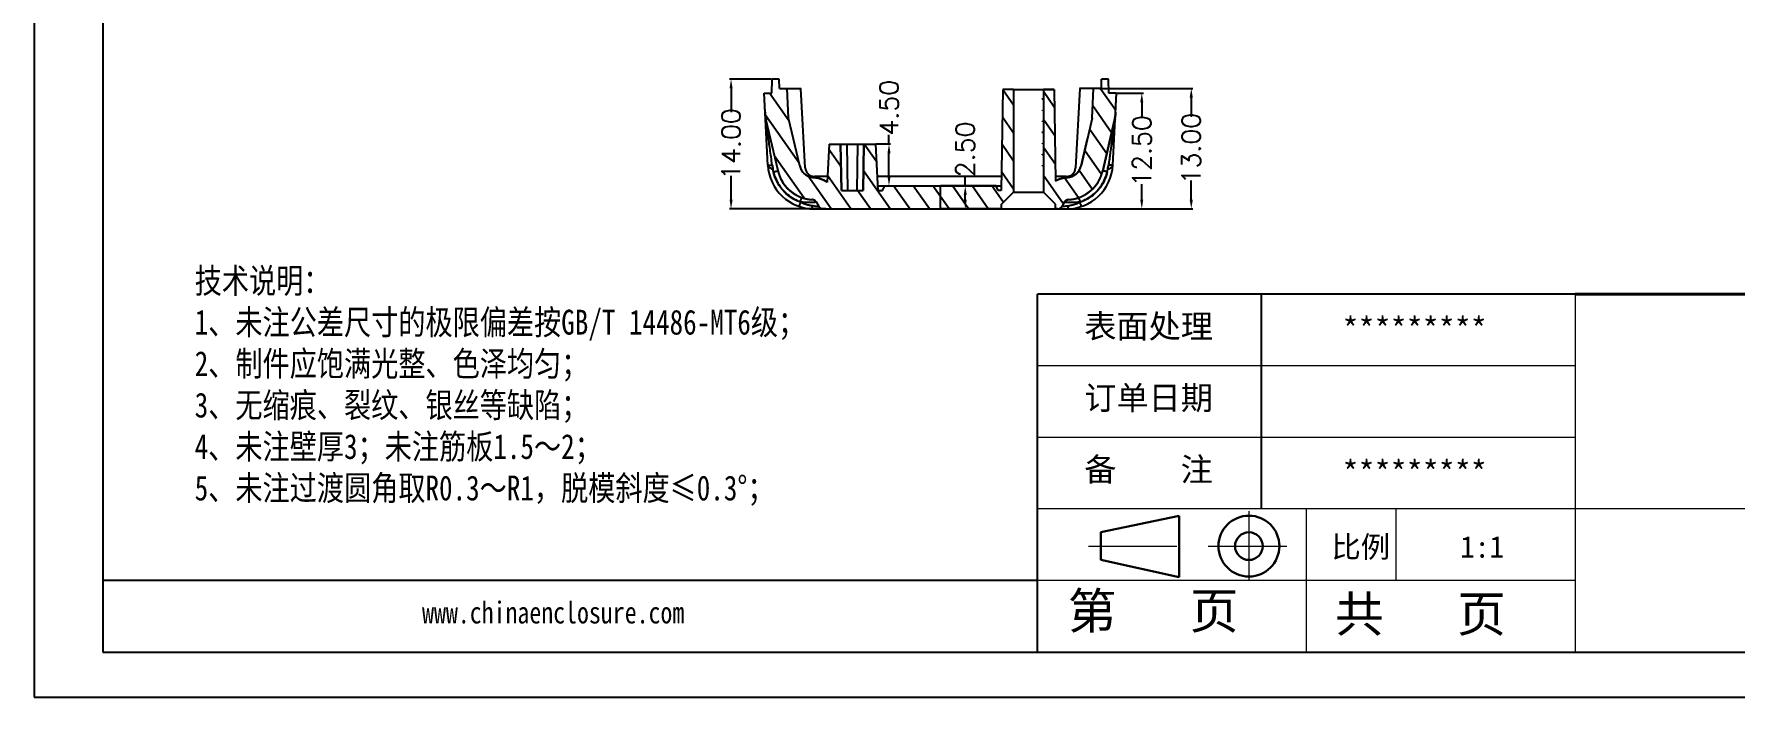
# Model space of a CAD drawing. Header units: inches. Extents: x 3700 to 4563, y 1353 to 2328.
# Drawn here: x 3760.8 to 3944.1, y 1353.2 to 1424.7 of the extents above; entities that cross this region are included whole.
import ezdxf

# ---------------------------------------------------------------- set-up
doc = ezdxf.new("R2010")
doc.units = ezdxf.units.IN
doc.header["$LTSCALE"] = 0.5
doc.linetypes.add('CENTER2', pattern=[28.575, 19.05, -3.175, 3.175, -3.175])
doc.layers.add('06___PRT_ALL_SURFS', color=7, linetype='Continuous')
doc.layers.add('文字', color=81, linetype='Continuous')
for name, color, linetype, lineweight in [('粗实线', 7, 'Continuous', 30), ('细实线', 3, 'Continuous', 9), ('细点划线', 2, 'CENTER2', 9)]:
    doc.layers.add(name, color=color, linetype=linetype, lineweight=lineweight)
doc.styles.get("Standard").update_dxf_attribs({"font": 'txt', "bigfont": 'gbcbig.shx'})
doc.styles.add('宋体', font='', dxfattribs={"width": 0.8, "height": 3.5})
doc.styles.get('宋体').set_extended_font_data('SimSun')
doc.dimstyles.new('2.5', dxfattribs={"dimtxt": 2, "dimasz": 1, "dimexe": 0.18, "dimexo": 0.0625, "dimgap": 0.09, "dimtad": 0, "dimzin": 0, "dimdsep": 46, "dimtxsty": 'Standard', "dimcen": 1, "dimclrd": 3, "dimclre": 3, "dimadec": 0, "dimazin": 2, "dimtfac": 1, "dimtofl": 0, "dimtmove": 0, "dimatfit": 3, "dimfxl": 1, "dimtolj": 1, "dimtzin": 0, "dimarcsym": 0})

# ---------------------------------------------------------------- blocks, each defined once
blk = doc.blocks.new('*D120')
at = {"color": 3, "lineweight": -2}
for p, q in [((3860.47, 1408.32), (3861.34, 1408.32)), ((3861.16, 1408.32), (3861.16, 1409.32)), ((3861.16, 1406.82), (3861.16, 1407.32)), ((3860.47, 1405.82), (3861.34, 1405.82))]:
    blk.add_line(p, q, dxfattribs=at)
at = {"color": 3}
for points in [[(3861, 1407.32), (3861.33, 1407.32), (3861.16, 1408.32)], [(3861, 1406.82), (3861.33, 1406.82), (3861.16, 1405.82)]]:
    blk.add_solid(points, dxfattribs=at)
at = {"layer": 'Defpoints', "color": 0}
for p in [(3860.41, 1408.32), (3861.16, 1408.32), (3860.41, 1405.82)]:
    blk.add_point(p, dxfattribs=at)
at = {"color": 0, "insert": (3861.16, 1412.24), "char_height": 2, "attachment_point": 5, "rotation": 90}
blk.add_mtext('\\A1;2.50', dxfattribs=at)
blk = doc.blocks.new('*D121')
at = {"color": 3, "lineweight": -2}
for p, q in [((3877.54, 1418.32), (3880.37, 1418.32)), ((3880.19, 1417.32), (3880.19, 1415.66)), ((3880.19, 1406.82), (3880.19, 1408.48)), ((3870.94, 1405.82), (3880.37, 1405.82))]:
    blk.add_line(p, q, dxfattribs=at)
at = {"color": 3}
for points in [[(3880.02, 1417.32), (3880.35, 1417.32), (3880.19, 1418.32)], [(3880.02, 1406.82), (3880.35, 1406.82), (3880.19, 1405.82)]]:
    blk.add_solid(points, dxfattribs=at)
at = {"layer": 'Defpoints', "color": 0}
for p in [(3877.48, 1418.32), (3870.88, 1405.82), (3880.19, 1405.82)]:
    blk.add_point(p, dxfattribs=at)
at = {"color": 0, "insert": (3880.19, 1412.07), "char_height": 2, "attachment_point": 5, "rotation": 90}
blk.add_mtext('\\A1;12.50', dxfattribs=at)
blk = doc.blocks.new('*D131')
at = {"color": 3, "lineweight": -2}
for p, q in [((3852.94, 1412.82), (3852.94, 1413.82)), ((3851.54, 1412.82), (3853.12, 1412.82)), ((3852.94, 1409.32), (3852.94, 1411.82)), ((3852.92, 1408.32), (3853.12, 1408.32))]:
    blk.add_line(p, q, dxfattribs=at)
at = {"color": 3}
for points in [[(3852.78, 1411.82), (3853.11, 1411.82), (3852.94, 1412.82)], [(3852.78, 1409.32), (3853.11, 1409.32), (3852.94, 1408.32)]]:
    blk.add_solid(points, dxfattribs=at)
at = {"layer": 'Defpoints', "color": 0}
for p in [(3851.48, 1412.82), (3852.94, 1412.82), (3852.86, 1408.32)]:
    blk.add_point(p, dxfattribs=at)
at = {"color": 0, "insert": (3852.94, 1416.74), "char_height": 2, "attachment_point": 5, "rotation": 90}
blk.add_mtext('\\A1;4.50', dxfattribs=at)
blk = doc.blocks.new('*D132')
at = {"color": 3, "lineweight": -2}
for p, q in [((3840.28, 1419.82), (3835.74, 1419.82)), ((3835.92, 1418.82), (3835.92, 1416.24)), ((3835.92, 1406.82), (3835.92, 1409.39)), ((3846.14, 1405.82), (3835.74, 1405.82))]:
    blk.add_line(p, q, dxfattribs=at)
at = {"color": 3}
for points in [[(3835.76, 1418.82), (3836.09, 1418.82), (3835.92, 1419.82)], [(3835.76, 1406.82), (3836.09, 1406.82), (3835.92, 1405.82)]]:
    blk.add_solid(points, dxfattribs=at)
at = {"layer": 'Defpoints', "color": 0}
for p in [(3840.34, 1419.82), (3835.92, 1405.82), (3846.21, 1405.82)]:
    blk.add_point(p, dxfattribs=at)
at = {"color": 0, "insert": (3835.92, 1412.82), "char_height": 2, "attachment_point": 5, "rotation": 90}
blk.add_mtext('\\A1;14.00', dxfattribs=at)
blk = doc.blocks.new('*D144')
at = {"color": 3, "lineweight": -2}
for p, q in [((3875.89, 1418.82), (3885.7, 1418.82)), ((3885.52, 1417.82), (3885.52, 1415.74)), ((3885.52, 1406.82), (3885.52, 1408.89)), ((3870.94, 1405.82), (3885.7, 1405.82))]:
    blk.add_line(p, q, dxfattribs=at)
at = {"color": 3}
for points in [[(3885.35, 1417.82), (3885.69, 1417.82), (3885.52, 1418.82)], [(3885.35, 1406.82), (3885.69, 1406.82), (3885.52, 1405.82)]]:
    blk.add_solid(points, dxfattribs=at)
at = {"layer": 'Defpoints', "color": 0}
for p in [(3875.83, 1418.82), (3870.88, 1405.82), (3885.52, 1405.82)]:
    blk.add_point(p, dxfattribs=at)
at = {"color": 0, "insert": (3885.52, 1412.32), "char_height": 2, "attachment_point": 5, "rotation": 90}
blk.add_mtext('\\A1;13.00', dxfattribs=at)

msp = doc.modelspace()

# ---------------------------------------------------------------- hatches: boundary and pattern name
at = {"linetype": 'Continuous'}
h = msp.add_hatch(dxfattribs=at)
h.set_pattern_fill('DEFAULT__1', color=4, scale=1.73335, angle=90, style=0, pattern_type=0)
h.set_pattern_definition([(125, (3496.3934, 1316.8349), (-1.419877, -0.994209), [])])
edge = h.paths.add_edge_path()
edge.add_line((3841.129, 1418.815), (3841.957, 1418.815))
edge.add_line((3842.125, 1415.596), (3841.957, 1418.815))
edge.add_line((3843.321, 1410.453), (3842.125, 1415.596))
edge.add_spline(control_points=[(3843.321, 1410.453), (3843.487, 1409.737), (3844.049, 1409.263), (3844.782, 1409.218)], knot_values=[0, 0, 0, 0, 1, 1, 1, 1], weights=[1, 0.8677035, 0.8677035, 1], degree=3, periodic=0)
edge.add_spline(control_points=[(3844.782, 1409.218), (3845.315, 1409.186), (3845.821, 1409.016), (3846.265, 1408.72)], knot_values=[0, 0, 0, 0, 1, 1, 1, 1], weights=[1, 0.9769572, 0.9769572, 1], degree=3, periodic=0)
edge.add_line((3846.479, 1412.815), (3846.265, 1408.72))
edge.add_line((3846.479, 1412.815), (3847.729, 1412.815))
edge.add_line((3847.817, 1407.815), (3847.729, 1412.815))
edge.add_line((3847.817, 1407.815), (3850.142, 1407.815))
edge.add_line((3850.142, 1407.815), (3850.229, 1412.815))
edge.add_line((3850.229, 1412.815), (3851.479, 1412.815))
edge.add_line((3851.479, 1412.815), (3851.741, 1407.815))
edge.add_line((3851.741, 1407.815), (3852.246, 1407.815))
edge.add_line((3852.246, 1407.815), (3852.479, 1408.315))
edge.add_line((3852.479, 1408.315), (3858.479, 1408.315))
edge.add_line((3858.479, 1405.815), (3858.479, 1408.315))
edge.add_line((3845.818, 1405.815), (3858.479, 1405.815))
edge.add_spline(control_points=[(3845.818, 1405.815), (3845.635, 1405.815), (3845.476, 1405.907), (3845.385, 1406.065)], knot_values=[0, 0, 0, 0, 1, 1, 1, 1], weights=[1, 0.9106836, 0.9106836, 1], degree=3, periodic=0)
edge.add_line((3845.093, 1406.57), (3845.385, 1406.065))
edge.add_spline(control_points=[(3845.093, 1406.57), (3845.006, 1406.721), (3844.858, 1406.811), (3844.685, 1406.82)], knot_values=[0, 0, 0, 0, 1, 1, 1, 1], weights=[1, 0.9186269, 0.9186269, 1], degree=3, periodic=0)
edge.add_spline(control_points=[(3840.983, 1409.909), (3841.404, 1408.1), (3842.829, 1406.91), (3844.685, 1406.82)], knot_values=[0, 0, 0, 0, 1, 1, 1, 1], weights=[1, 0.8653221, 0.8653221, 1], degree=3, periodic=0)
edge.add_line((3840.983, 1409.909), (3839.71, 1415.385))
edge.add_spline(control_points=[(3839.587, 1416.256), (3839.603, 1415.962), (3839.644, 1415.672), (3839.71, 1415.385)], knot_values=[0, 0, 0, 0, 1, 1, 1, 1], weights=[1, 0.9974193, 0.9974193, 1], degree=3, periodic=0)
edge.add_line((3839.587, 1416.256), (3839.479, 1418.315))
edge.add_line((3839.479, 1418.315), (3840.329, 1418.315))
edge.add_line((3840.329, 1418.315), (3840.342, 1419.815))
edge.add_line((3841.121, 1419.815), (3840.342, 1419.815))
edge.add_line((3841.129, 1418.815), (3841.121, 1419.815))
edge = h.paths.add_edge_path()
edge.add_line((3858.479, 1405.815), (3858.479, 1408.315))
edge.add_line((3858.479, 1405.815), (3858.479, 1408.315))
edge = h.paths.add_edge_path()
edge.add_line((3875.829, 1418.815), (3875.002, 1418.815))
edge.add_line((3875.829, 1418.815), (3875.838, 1419.815))
edge.add_line((3876.616, 1419.815), (3875.838, 1419.815))
edge.add_line((3876.629, 1418.315), (3876.616, 1419.815))
edge.add_line((3877.479, 1418.315), (3876.629, 1418.315))
edge.add_line((3877.371, 1416.256), (3877.479, 1418.315))
edge.add_spline(control_points=[(3877.371, 1416.256), (3877.356, 1415.962), (3877.315, 1415.672), (3877.248, 1415.385)], knot_values=[0, 0, 0, 0, 1, 1, 1, 1], weights=[1, 0.9974193, 0.9974193, 1], degree=3, periodic=0)
edge.add_line((3877.248, 1415.385), (3875.976, 1409.909))
edge.add_spline(control_points=[(3872.274, 1406.82), (3874.129, 1406.91), (3875.555, 1408.1), (3875.976, 1409.909)], knot_values=[0, 0, 0, 0, 1, 1, 1, 1], weights=[1, 0.8653221, 0.8653221, 1], degree=3, periodic=0)
edge.add_spline(control_points=[(3871.865, 1406.57), (3871.952, 1406.721), (3872.101, 1406.811), (3872.274, 1406.82)], knot_values=[0, 0, 0, 0, 1, 1, 1, 1], weights=[1, 0.9186269, 0.9186269, 1], degree=3, periodic=0)
edge.add_line((3871.865, 1406.57), (3871.574, 1406.065))
edge.add_spline(control_points=[(3871.141, 1405.815), (3871.324, 1405.815), (3871.482, 1405.907), (3871.574, 1406.065)], knot_values=[0, 0, 0, 0, 1, 1, 1, 1], weights=[1, 0.9106836, 0.9106836, 1], degree=3, periodic=0)
edge.add_line((3871.141, 1405.815), (3870.879, 1405.815))
edge.add_line((3870.879, 1405.815), (3870.879, 1406.315))
edge.add_line((3870.879, 1406.315), (3869.579, 1407.615))
edge.add_line((3869.579, 1418.715), (3869.579, 1407.615))
edge.add_line((3870.729, 1418.715), (3869.579, 1418.715))
edge.add_line((3870.729, 1418.715), (3870.902, 1408.846))
edge.add_spline(control_points=[(3870.902, 1408.846), (3871.295, 1409.065), (3871.727, 1409.191), (3872.176, 1409.218)], knot_values=[0, 0, 0, 0, 1, 1, 1, 1], weights=[1, 0.9834705, 0.9834705, 1], degree=3, periodic=0)
edge.add_spline(control_points=[(3872.176, 1409.218), (3872.91, 1409.263), (3873.471, 1409.737), (3873.638, 1410.453)], knot_values=[0, 0, 0, 0, 1, 1, 1, 1], weights=[1, 0.8677035, 0.8677035, 1], degree=3, periodic=0)
edge.add_line((3874.833, 1415.596), (3873.638, 1410.453))
edge.add_line((3874.833, 1415.596), (3875.002, 1418.815))
edge = h.paths.add_edge_path()
edge.add_line((3865.079, 1405.815), (3858.479, 1405.815))
edge.add_line((3858.479, 1405.815), (3858.479, 1408.315))
edge.add_line((3864.479, 1408.315), (3858.479, 1408.315))
edge.add_line((3864.712, 1407.815), (3864.479, 1408.315))
edge.add_line((3865.039, 1407.815), (3864.712, 1407.815))
edge.add_line((3865.229, 1418.715), (3865.039, 1407.815))
edge.add_line((3866.379, 1418.715), (3865.229, 1418.715))
edge.add_line((3866.379, 1418.715), (3866.379, 1407.615))
edge.add_line((3865.079, 1406.315), (3866.379, 1407.615))
edge.add_line((3865.079, 1405.815), (3865.079, 1406.315))

# ---------------------------------------------------------------- linework, layer by layer
for p, q in [((3760.797, 1555.962), (3760.797, 1353.172)), ((3768.219, 1551.133), (3768.219, 1358)), ((3760.797, 1447.056), (3760.797, 1353.172)), ((3866.379, 1407.615), (3869.579, 1407.615)), ((3926.892, 1396.627), (3868.952, 1396.627)), ((3868.952, 1358), (3868.952, 1396.627)), ((3893.094, 1373.451), (3893.094, 1396.627)), ((3868.952, 1365.725), (3768.219, 1365.725)), ((3768.219, 1358), (4042.772, 1358)), ((3760.797, 1353.172), (4047.601, 1353.172)), ((3760.797, 1353.172), (3893.577, 1353.172))]:
    msp.add_line(p, q)
at = {"color": 7, "linetype": 'Continuous'}
for p, q in [((3840.329, 1418.315), (3840.342, 1419.815)), ((3840.329, 1418.315), (3840.342, 1419.815)), ((3841.121, 1419.815), (3840.342, 1419.815)), ((3841.121, 1419.815), (3840.342, 1419.815)), ((3841.129, 1418.815), (3841.121, 1419.815)), ((3841.129, 1418.815), (3841.121, 1419.815)), ((3875.829, 1418.815), (3875.838, 1419.815)), ((3875.829, 1418.815), (3875.838, 1419.815)), ((3876.616, 1419.815), (3875.838, 1419.815)), ((3876.616, 1419.815), (3875.838, 1419.815)), ((3876.629, 1418.315), (3876.616, 1419.815)), ((3876.629, 1418.315), (3876.616, 1419.815)), ((3839.479, 1418.315), (3840.329, 1418.315)), ((3839.886, 1410.554), (3839.479, 1418.315)), ((3839.479, 1418.315), (3840.329, 1418.315)), ((3839.587, 1416.256), (3839.479, 1418.315)), ((3841.129, 1418.815), (3843.485, 1418.815)), ((3841.129, 1418.815), (3841.957, 1418.815)), ((3841.29, 1418.815), (3841.983, 1418.815)), ((3842.125, 1415.596), (3841.957, 1418.815)), ((3842.125, 1415.596), (3841.957, 1418.815)), ((3843.907, 1410.263), (3843.459, 1418.815)), ((3865.229, 1418.715), (3865.039, 1407.815)), ((3865.229, 1418.715), (3865.039, 1407.815)), ((3866.379, 1418.715), (3865.229, 1418.715)), ((3866.379, 1418.715), (3866.379, 1407.615)), ((3866.379, 1418.715), (3870.729, 1418.715)), ((3866.379, 1418.715), (3866.379, 1407.615)), ((3869.479, 1417.65), (3869.479, 1417.68)), ((3869.479, 1417.65), (3869.479, 1417.68)), ((3869.579, 1418.715), (3869.579, 1407.615)), ((3870.729, 1418.715), (3869.579, 1418.715)), ((3869.579, 1418.715), (3869.579, 1407.615)), ((3870.729, 1418.715), (3870.902, 1408.846)), ((3870.729, 1418.715), (3870.902, 1408.846)), ((3873.5, 1418.815), (3873.052, 1410.263)), ((3875.829, 1418.815), (3873.474, 1418.815)), ((3874.833, 1415.596), (3875.002, 1418.815)), ((3874.833, 1415.596), (3875.002, 1418.815)), ((3875.669, 1418.815), (3874.976, 1418.815)), ((3875.829, 1418.815), (3875.002, 1418.815)), ((3877.479, 1418.315), (3876.629, 1418.315)), ((3877.479, 1418.315), (3876.629, 1418.315)), ((3877.073, 1410.554), (3877.479, 1418.315)), ((3877.371, 1416.256), (3877.479, 1418.315)), ((3840.983, 1409.909), (3839.71, 1415.385)), ((3840.983, 1409.909), (3839.71, 1415.385)), ((3843.321, 1410.453), (3842.125, 1415.596)), ((3843.321, 1410.453), (3842.125, 1415.596)), ((3869.444, 1416.522), (3869.479, 1416.48)), ((3869.479, 1416.45), (3869.479, 1416.48)), ((3869.479, 1416.45), (3869.479, 1416.48)), ((3869.479, 1415.25), (3869.479, 1415.28)), ((3869.479, 1415.25), (3869.479, 1415.28)), ((3874.833, 1415.596), (3873.638, 1410.453)), ((3874.833, 1415.596), (3873.638, 1410.453)), ((3877.248, 1415.385), (3875.976, 1409.909)), ((3877.248, 1415.385), (3875.976, 1409.909)), ((3877.271, 1415.301), (3877.26, 1415.22)), ((3877.283, 1415.387), (3877.271, 1415.301)), ((3869.479, 1414.05), (3869.479, 1414.08)), ((3869.479, 1414.05), (3869.479, 1414.08)), ((3877.26, 1415.22), (3877.249, 1415.144)), ((3846.479, 1412.815), (3846.265, 1408.72)), ((3846.479, 1412.815), (3846.265, 1408.72)), ((3846.479, 1412.815), (3851.479, 1412.815)), ((3846.479, 1412.815), (3847.729, 1412.815)), ((3847.729, 1412.815), (3847.817, 1407.815)), ((3847.817, 1407.815), (3847.729, 1412.815)), ((3848.394, 1412.815), (3848.481, 1407.815)), ((3849.565, 1412.815), (3849.478, 1407.815)), ((3850.229, 1412.815), (3850.142, 1407.815)), ((3850.142, 1407.815), (3850.229, 1412.815)), ((3850.229, 1412.815), (3851.479, 1412.815)), ((3851.479, 1412.815), (3851.741, 1407.815)), ((3851.479, 1412.815), (3851.741, 1407.815)), ((3869.479, 1412.85), (3869.479, 1412.88)), ((3869.479, 1412.85), (3869.479, 1412.88)), ((3869.479, 1411.65), (3869.479, 1411.68)), ((3869.479, 1411.65), (3869.479, 1411.68)), ((3869.479, 1410.45), (3869.479, 1410.48)), ((3869.479, 1410.45), (3869.479, 1410.48)), ((3846.296, 1409.315), (3844.905, 1409.315)), ((3865.065, 1409.315), (3851.663, 1409.315)), ((3851.715, 1408.315), (3865.048, 1408.315)), ((3852.246, 1407.815), (3852.479, 1408.315)), ((3852.246, 1407.815), (3852.479, 1408.315)), ((3852.479, 1408.315), (3858.479, 1408.315)), ((3864.479, 1408.315), (3858.479, 1408.315)), ((3858.479, 1405.815), (3858.479, 1408.315)), ((3858.479, 1405.815), (3858.479, 1408.315)), ((3858.479, 1405.815), (3858.479, 1408.315)), ((3858.479, 1405.815), (3858.479, 1408.315)), ((3864.712, 1407.815), (3864.479, 1408.315)), ((3864.712, 1407.815), (3864.479, 1408.315)), ((3872.053, 1409.315), (3870.893, 1409.315)), ((3843.392, 1406.594), (3843.429, 1406.529)), ((3845.093, 1406.57), (3845.385, 1406.065)), ((3845.093, 1406.57), (3845.385, 1406.065)), ((3847.817, 1407.815), (3850.142, 1407.815)), ((3847.817, 1407.815), (3850.142, 1407.815)), ((3851.741, 1407.815), (3852.246, 1407.815)), ((3851.741, 1407.815), (3852.246, 1407.815)), ((3865.039, 1407.815), (3864.712, 1407.815)), ((3865.039, 1407.815), (3864.712, 1407.815)), ((3865.079, 1406.315), (3866.379, 1407.615)), ((3865.079, 1405.815), (3865.079, 1406.315)), ((3865.079, 1405.815), (3865.079, 1406.315)), ((3870.879, 1406.315), (3869.579, 1407.615)), ((3870.879, 1405.815), (3870.879, 1406.315)), ((3870.879, 1405.815), (3870.879, 1406.315)), ((3871.865, 1406.57), (3871.574, 1406.065)), ((3871.865, 1406.57), (3871.574, 1406.065)), ((3873.529, 1406.53), (3873.566, 1406.594)), ((3844.879, 1405.815), (3872.079, 1405.815)), ((3845.818, 1405.815), (3858.479, 1405.815)), ((3865.079, 1405.815), (3858.479, 1405.815)), ((3871.141, 1405.815), (3870.879, 1405.815))]:
    msp.add_line(p, q, dxfattribs=at)
for centre, radius, start, end in [((3848.537, 1416.726), 8.962, 183.00562, 186.7149), ((3844.58, 1416.517), 5, 183, 193.08607), ((3848.778, 1416.753), 9.205, 186.70787, 187.9538), ((3848.921, 1416.773), 9.349, 187.95207, 188.52611), ((3872.378, 1416.517), 5, 346.91392, 357), ((3868.038, 1416.773), 9.349, 351.47387, 352.04793), ((3868.181, 1416.753), 9.205, 352.04621, 353.29175), ((3868.422, 1416.726), 8.962, 353.2847, 356.99437), ((3844.879, 1410.815), 5, 183.00023, 270), ((3849.117, 1411.781), 8.846, 188.01286, 191.031), ((3844.879, 1410.815), 4, 193.08607, 267.21019), ((3844.879, 1410.815), 1.6, 193.08607, 266.52831), ((3844.905, 1410.315), 1, 183, 270), ((3872.053, 1410.315), 1, 270, 357), ((3872.079, 1410.815), 5, 270.00071, 357.00261), ((3872.079, 1410.815), 1.6, 273.47169, 346.91393), ((3872.079, 1410.815), 4, 272.78981, 346.91393), ((3867.681, 1411.811), 9.009, 347.2352, 348.97261), ((3867.85, 1411.779), 8.837, 348.96668, 351.98785), ((3844.601, 1406.224), 3, 56.3121, 86.52831), ((3872.358, 1406.224), 3, 93.47169, 119.04249), ((3844.66, 1406.32), 0.5, 30, 87.21019), ((3872.298, 1406.32), 0.5, 92.78981, 150), ((3845.818, 1406.315), 0.5, 210.00426, 270.00852), ((3871.141, 1406.315), 0.5, 269.99596, 329.99798)]:
    msp.add_arc(centre, radius, start, end, dxfattribs=at)
for points, start_tangent, end_tangent in [([(3869.444, 1417.722), (3869.45, 1417.718), (3869.479, 1417.68)], (0.8484408, -0.5292903), (0, -1)), ([(3839.587, 1416.256), (3839.59, 1416.201), (3839.594, 1416.146), (3839.599, 1416.091), (3839.604, 1416.036), (3839.609, 1415.982), (3839.615, 1415.927), (3839.622, 1415.872), (3839.63, 1415.818), (3839.638, 1415.763), (3839.646, 1415.709), (3839.655, 1415.655), (3839.665, 1415.601), (3839.676, 1415.547), (3839.687, 1415.493), (3839.698, 1415.439), (3839.71, 1415.385)], (0.052336, -0.9986295), (0.2264145, -0.974031)), ([(3839.628, 1415.475), (3839.635, 1415.444), (3839.65, 1415.414), (3839.675, 1415.387)], (0.052339, -0.9986294), (0.7371827, -0.6756935)), ([(3839.675, 1415.387), (3839.701, 1415.388)], (0.9950014, 0.0998613), (0.9981352, 0.0610424)), ([(3840.357, 1410.547), (3840.233, 1411.43), (3840.119, 1412.243), (3840.013, 1412.991), (3839.916, 1413.68), (3839.827, 1414.313), (3839.746, 1414.887), (3839.675, 1415.387)], (-0.1392642, 0.9902553), (-0.1395403, 0.9902164)), ([(3839.701, 1415.388), (3839.71, 1415.385)], (0.9981352, 0.0610424), (0.2264145, -0.974031)), ([(3869.444, 1415.322), (3869.45, 1415.318), (3869.479, 1415.28)], (0.8484408, -0.5292903), (0, -1)), ([(3877.371, 1416.256), (3877.368, 1416.201), (3877.364, 1416.146), (3877.36, 1416.091), (3877.355, 1416.036), (3877.349, 1415.982), (3877.343, 1415.927), (3877.336, 1415.872), (3877.329, 1415.818), (3877.321, 1415.763), (3877.312, 1415.709), (3877.303, 1415.655), (3877.293, 1415.601), (3877.283, 1415.547), (3877.272, 1415.493), (3877.261, 1415.439), (3877.248, 1415.385)], (-0.052336, -0.9986295), (-0.2264145, -0.974031)), ([(3877.248, 1415.385), (3877.258, 1415.388), (3877.283, 1415.387)], (0.2264145, 0.974031), (0.9950014, -0.0998613)), ([(3877.33, 1415.475), (3877.324, 1415.444), (3877.308, 1415.414), (3877.283, 1415.387)], (-0.0523373, -0.9986295), (-0.7371813, -0.675695)), ([(3869.444, 1414.122), (3869.45, 1414.118), (3869.479, 1414.08)], (0.8484408, -0.5292903), (0, -1)), ([(3877.249, 1415.144), (3877.239, 1415.07), (3877.228, 1414.998), (3877.218, 1414.923), (3877.207, 1414.845), (3877.195, 1414.76), (3877.182, 1414.667), (3877.167, 1414.564), (3877.151, 1414.451), (3877.134, 1414.328), (3877.115, 1414.196), (3877.095, 1414.053), (3877.074, 1413.901), (3877.05, 1413.737), (3877.025, 1413.56), (3876.998, 1413.368), (3876.969, 1413.16), (3876.937, 1412.934), (3876.903, 1412.688), (3876.864, 1412.416), (3876.822, 1412.112), (3876.774, 1411.771), (3876.721, 1411.395), (3876.663, 1410.988), (3876.601, 1410.547)], (-0.139986, -0.9901535), (-0.1392632, -0.9902554)), ([(3869.444, 1412.922), (3869.45, 1412.918), (3869.479, 1412.88)], (0.8484408, -0.5292903), (0, -1)), ([(3869.444, 1411.722), (3869.45, 1411.718), (3869.479, 1411.68)], (0.8484408, -0.5292903), (0, -1)), ([(3839.886, 1410.553), (3839.922, 1410.544), (3840.023, 1410.54), (3840.175, 1410.541), (3840.357, 1410.547)], (0.0524027, -0.998626), (0.998815, 0.0486683)), ([(3839.886, 1410.553), (3839.933, 1410.417), (3840.051, 1410.292), (3840.227, 1410.182), (3840.434, 1410.088)], (0.0524247, -0.9986249), (0.9276615, -0.3734221)), ([(3840.485, 1409.819), (3840.471, 1409.91), (3840.452, 1409.999), (3840.434, 1410.088)], (-0.2264145, 0.974031), (-0.2264369, 0.9740258)), ([(3840.485, 1409.819), (3840.681, 1409.863), (3840.838, 1409.894), (3840.944, 1409.91), (3840.983, 1409.909)], (0.9739058, 0.2269528), (0.2264145, -0.974031)), ([(3843.429, 1406.529), (3842.593, 1406.914), (3841.851, 1407.461), (3841.236, 1408.148), (3840.775, 1408.945), (3840.491, 1409.821)], (-0.9466673, 0.3222127), (-0.215481, 0.976508)), ([(3840.491, 1409.821), (3840.669, 1409.252), (3840.974, 1408.605), (3841.426, 1407.956), (3842.009, 1407.375), (3842.682, 1406.914), (3843.392, 1406.594)], (0.2264252, -0.9740286), (0.9438407, -0.330401)), ([(3840.983, 1409.909), (3840.992, 1409.873), (3841.001, 1409.836), (3841.01, 1409.799), (3841.02, 1409.762), (3841.03, 1409.726), (3841.041, 1409.689), (3841.052, 1409.652), (3841.063, 1409.615), (3841.075, 1409.578), (3841.087, 1409.542), (3841.1, 1409.505), (3841.113, 1409.468), (3841.126, 1409.431), (3841.14, 1409.395), (3841.154, 1409.358), (3841.169, 1409.322), (3841.183, 1409.285), (3841.199, 1409.249), (3841.214, 1409.212), (3841.231, 1409.176), (3841.247, 1409.14), (3841.264, 1409.103), (3841.281, 1409.067), (3841.299, 1409.031), (3841.317, 1408.995), (3841.336, 1408.96), (3841.354, 1408.924), (3841.374, 1408.889), (3841.393, 1408.853), (3841.414, 1408.818), (3841.434, 1408.783), (3841.455, 1408.748), (3841.476, 1408.713), (3841.498, 1408.678), (3841.52, 1408.644), (3841.542, 1408.61), (3841.565, 1408.575), (3841.588, 1408.542), (3841.612, 1408.508), (3841.636, 1408.474), (3841.66, 1408.441), (3841.685, 1408.408), (3841.71, 1408.375), (3841.735, 1408.342), (3841.761, 1408.31), (3841.787, 1408.277), (3841.814, 1408.245), (3841.841, 1408.214), (3841.868, 1408.182), (3841.896, 1408.151), (3841.923, 1408.12), (3841.952, 1408.089), (3841.98, 1408.059), (3842.009, 1408.029), (3842.039, 1407.999), (3842.068, 1407.97), (3842.098, 1407.94), (3842.128, 1407.911), (3842.159, 1407.883), (3842.19, 1407.854), (3842.221, 1407.826), (3842.252, 1407.799), (3842.284, 1407.771), (3842.316, 1407.744), (3842.348, 1407.718), (3842.381, 1407.691), (3842.414, 1407.665), (3842.447, 1407.64), (3842.48, 1407.614), (3842.514, 1407.589), (3842.548, 1407.565), (3842.582, 1407.541), (3842.616, 1407.517), (3842.651, 1407.493), (3842.686, 1407.47), (3842.721, 1407.448), (3842.756, 1407.425), (3842.791, 1407.403), (3842.827, 1407.382), (3842.863, 1407.361), (3842.899, 1407.34), (3842.935, 1407.319), (3842.971, 1407.299), (3843.008, 1407.28), (3843.045, 1407.261), (3843.082, 1407.242), (3843.119, 1407.223), (3843.156, 1407.205), (3843.193, 1407.188), (3843.23, 1407.171), (3843.268, 1407.154), (3843.306, 1407.138), (3843.343, 1407.122), (3843.381, 1407.106), (3843.419, 1407.091), (3843.457, 1407.076), (3843.495, 1407.062), (3843.534, 1407.048), (3843.572, 1407.035), (3843.61, 1407.022), (3843.649, 1407.009), (3843.687, 1406.997), (3843.726, 1406.985), (3843.764, 1406.974), (3843.803, 1406.963), (3843.841, 1406.952), (3843.88, 1406.942), (3843.918, 1406.932), (3843.957, 1406.923), (3843.996, 1406.914), (3844.034, 1406.905), (3844.073, 1406.897), (3844.112, 1406.889), (3844.15, 1406.882), (3844.189, 1406.875), (3844.227, 1406.869), (3844.266, 1406.862), (3844.304, 1406.857), (3844.342, 1406.851), (3844.381, 1406.846), (3844.419, 1406.842), (3844.457, 1406.837), (3844.495, 1406.834), (3844.533, 1406.83), (3844.571, 1406.827), (3844.609, 1406.824), (3844.647, 1406.822), (3844.685, 1406.82)], (0.2264145, -0.974031), (0.9988148, -0.0486722)), ([(3843.321, 1410.453), (3843.324, 1410.438), (3843.328, 1410.424), (3843.332, 1410.409), (3843.336, 1410.395), (3843.34, 1410.38), (3843.344, 1410.365), (3843.348, 1410.351), (3843.353, 1410.336), (3843.357, 1410.322), (3843.362, 1410.307), (3843.367, 1410.292), (3843.372, 1410.278), (3843.377, 1410.263), (3843.383, 1410.249), (3843.388, 1410.234), (3843.394, 1410.22), (3843.4, 1410.205), (3843.406, 1410.191), (3843.412, 1410.176), (3843.419, 1410.162), (3843.425, 1410.147), (3843.432, 1410.133), (3843.439, 1410.119), (3843.446, 1410.104), (3843.453, 1410.09), (3843.46, 1410.076), (3843.468, 1410.062), (3843.475, 1410.048), (3843.483, 1410.034), (3843.491, 1410.02), (3843.499, 1410.006), (3843.507, 1409.992), (3843.516, 1409.978), (3843.524, 1409.964), (3843.533, 1409.951), (3843.542, 1409.937), (3843.551, 1409.924), (3843.56, 1409.91), (3843.569, 1409.897), (3843.579, 1409.883), (3843.588, 1409.87), (3843.598, 1409.857), (3843.608, 1409.844), (3843.618, 1409.831), (3843.628, 1409.818), (3843.638, 1409.805), (3843.649, 1409.792), (3843.659, 1409.78), (3843.67, 1409.767), (3843.681, 1409.755), (3843.692, 1409.743), (3843.703, 1409.73), (3843.714, 1409.718), (3843.726, 1409.706), (3843.737, 1409.694), (3843.749, 1409.683), (3843.761, 1409.671), (3843.773, 1409.659), (3843.785, 1409.648), (3843.797, 1409.637), (3843.809, 1409.626), (3843.822, 1409.615), (3843.834, 1409.604), (3843.847, 1409.593), (3843.859, 1409.582), (3843.872, 1409.572), (3843.885, 1409.561), (3843.898, 1409.551), (3843.911, 1409.541), (3843.925, 1409.531), (3843.938, 1409.521), (3843.951, 1409.512), (3843.965, 1409.502), (3843.979, 1409.493), (3843.992, 1409.483), (3844.006, 1409.474), (3844.02, 1409.465), (3844.034, 1409.457), (3844.048, 1409.448), (3844.062, 1409.439), (3844.076, 1409.431), (3844.091, 1409.423), (3844.105, 1409.415), (3844.119, 1409.407), (3844.134, 1409.399), (3844.148, 1409.392), (3844.163, 1409.384), (3844.178, 1409.377), (3844.192, 1409.37), (3844.207, 1409.363), (3844.222, 1409.356), (3844.237, 1409.35), (3844.252, 1409.343), (3844.267, 1409.337), (3844.282, 1409.331), (3844.297, 1409.325), (3844.312, 1409.319), (3844.327, 1409.313), (3844.342, 1409.308), (3844.357, 1409.303), (3844.372, 1409.298), (3844.388, 1409.293), (3844.403, 1409.288), (3844.418, 1409.283), (3844.433, 1409.279), (3844.448, 1409.274), (3844.464, 1409.27), (3844.479, 1409.266), (3844.494, 1409.262), (3844.51, 1409.258), (3844.525, 1409.255), (3844.54, 1409.251), (3844.555, 1409.248), (3844.571, 1409.245), (3844.586, 1409.242), (3844.601, 1409.239), (3844.616, 1409.237), (3844.632, 1409.234), (3844.647, 1409.232), (3844.662, 1409.23), (3844.677, 1409.228), (3844.692, 1409.226), (3844.707, 1409.224), (3844.722, 1409.223), (3844.737, 1409.221), (3844.752, 1409.22), (3844.767, 1409.219), (3844.782, 1409.218)], (0.2264145, -0.974031), (0.9981648, -0.0605553)), ([(3869.444, 1410.522), (3869.45, 1410.518), (3869.479, 1410.48)], (0.8484408, -0.5292903), (0, -1)), ([(3872.176, 1409.218), (3872.191, 1409.219), (3872.206, 1409.22), (3872.221, 1409.221), (3872.236, 1409.223), (3872.251, 1409.224), (3872.266, 1409.226), (3872.282, 1409.228), (3872.297, 1409.23), (3872.312, 1409.232), (3872.327, 1409.234), (3872.342, 1409.237), (3872.357, 1409.239), (3872.373, 1409.242), (3872.388, 1409.245), (3872.403, 1409.248), (3872.419, 1409.251), (3872.434, 1409.255), (3872.449, 1409.258), (3872.464, 1409.262), (3872.48, 1409.266), (3872.495, 1409.27), (3872.51, 1409.274), (3872.525, 1409.279), (3872.541, 1409.283), (3872.556, 1409.288), (3872.571, 1409.293), (3872.586, 1409.298), (3872.601, 1409.303), (3872.617, 1409.308), (3872.632, 1409.313), (3872.647, 1409.319), (3872.662, 1409.325), (3872.677, 1409.331), (3872.692, 1409.337), (3872.707, 1409.343), (3872.722, 1409.35), (3872.737, 1409.356), (3872.751, 1409.363), (3872.766, 1409.37), (3872.781, 1409.377), (3872.796, 1409.384), (3872.81, 1409.392), (3872.825, 1409.399), (3872.839, 1409.407), (3872.854, 1409.415), (3872.868, 1409.423), (3872.882, 1409.431), (3872.896, 1409.439), (3872.911, 1409.448), (3872.925, 1409.457), (3872.939, 1409.465), (3872.952, 1409.474), (3872.966, 1409.483), (3872.98, 1409.493), (3872.994, 1409.502), (3873.007, 1409.512), (3873.021, 1409.521), (3873.034, 1409.531), (3873.047, 1409.541), (3873.06, 1409.551), (3873.073, 1409.561), (3873.086, 1409.572), (3873.099, 1409.582), (3873.112, 1409.593), (3873.125, 1409.604), (3873.137, 1409.615), (3873.149, 1409.626), (3873.162, 1409.637), (3873.174, 1409.648), (3873.186, 1409.659), (3873.198, 1409.671), (3873.21, 1409.683), (3873.221, 1409.694), (3873.233, 1409.706), (3873.244, 1409.718), (3873.256, 1409.73), (3873.267, 1409.743), (3873.278, 1409.755), (3873.289, 1409.767), (3873.299, 1409.78), (3873.31, 1409.792), (3873.32, 1409.805), (3873.331, 1409.818), (3873.341, 1409.831), (3873.351, 1409.844), (3873.361, 1409.857), (3873.37, 1409.87), (3873.38, 1409.883), (3873.39, 1409.897), (3873.399, 1409.91), (3873.408, 1409.924), (3873.417, 1409.937), (3873.426, 1409.951), (3873.434, 1409.964), (3873.443, 1409.978), (3873.451, 1409.992), (3873.46, 1410.006), (3873.468, 1410.02), (3873.476, 1410.034), (3873.483, 1410.048), (3873.491, 1410.062), (3873.498, 1410.076), (3873.506, 1410.09), (3873.513, 1410.104), (3873.52, 1410.119), (3873.527, 1410.133), (3873.533, 1410.147), (3873.54, 1410.162), (3873.546, 1410.176), (3873.552, 1410.191), (3873.559, 1410.205), (3873.564, 1410.22), (3873.57, 1410.234), (3873.576, 1410.249), (3873.581, 1410.263), (3873.586, 1410.278), (3873.592, 1410.292), (3873.597, 1410.307), (3873.601, 1410.322), (3873.606, 1410.336), (3873.611, 1410.351), (3873.615, 1410.365), (3873.619, 1410.38), (3873.623, 1410.395), (3873.627, 1410.409), (3873.631, 1410.424), (3873.634, 1410.438), (3873.638, 1410.453)], (0.9981648, 0.0605553), (0.2264145, 0.974031)), ([(3872.274, 1406.82), (3872.312, 1406.822), (3872.35, 1406.824), (3872.387, 1406.827), (3872.425, 1406.83), (3872.463, 1406.834), (3872.501, 1406.837), (3872.54, 1406.842), (3872.578, 1406.846), (3872.616, 1406.851), (3872.655, 1406.857), (3872.693, 1406.862), (3872.731, 1406.869), (3872.77, 1406.875), (3872.809, 1406.882), (3872.847, 1406.889), (3872.886, 1406.897), (3872.924, 1406.905), (3872.963, 1406.914), (3873.002, 1406.923), (3873.04, 1406.932), (3873.079, 1406.942), (3873.117, 1406.952), (3873.156, 1406.963), (3873.195, 1406.974), (3873.233, 1406.985), (3873.272, 1406.997), (3873.31, 1407.009), (3873.348, 1407.022), (3873.387, 1407.035), (3873.425, 1407.048), (3873.463, 1407.062), (3873.501, 1407.076), (3873.539, 1407.091), (3873.577, 1407.106), (3873.615, 1407.122), (3873.653, 1407.138), (3873.691, 1407.154), (3873.728, 1407.171), (3873.766, 1407.188), (3873.803, 1407.205), (3873.84, 1407.223), (3873.877, 1407.242), (3873.914, 1407.261), (3873.951, 1407.28), (3873.987, 1407.299), (3874.024, 1407.319), (3874.06, 1407.34), (3874.096, 1407.361), (3874.132, 1407.382), (3874.167, 1407.403), (3874.203, 1407.425), (3874.238, 1407.448), (3874.273, 1407.47), (3874.308, 1407.493), (3874.342, 1407.517), (3874.377, 1407.541), (3874.411, 1407.565), (3874.445, 1407.589), (3874.478, 1407.614), (3874.512, 1407.64), (3874.545, 1407.665), (3874.578, 1407.691), (3874.61, 1407.718), (3874.643, 1407.744), (3874.675, 1407.771), (3874.706, 1407.799), (3874.738, 1407.826), (3874.769, 1407.854), (3874.8, 1407.883), (3874.83, 1407.911), (3874.861, 1407.94), (3874.891, 1407.97), (3874.92, 1407.999), (3874.949, 1408.029), (3874.978, 1408.059), (3875.007, 1408.089), (3875.035, 1408.12), (3875.063, 1408.151), (3875.091, 1408.182), (3875.118, 1408.214), (3875.145, 1408.245), (3875.171, 1408.277), (3875.198, 1408.31), (3875.223, 1408.342), (3875.249, 1408.375), (3875.274, 1408.408), (3875.299, 1408.441), (3875.323, 1408.474), (3875.347, 1408.508), (3875.37, 1408.542), (3875.394, 1408.575), (3875.416, 1408.61), (3875.439, 1408.644), (3875.461, 1408.678), (3875.482, 1408.713), (3875.504, 1408.748), (3875.525, 1408.783), (3875.545, 1408.818), (3875.565, 1408.853), (3875.585, 1408.889), (3875.604, 1408.924), (3875.623, 1408.96), (3875.642, 1408.995), (3875.66, 1409.031), (3875.677, 1409.067), (3875.695, 1409.103), (3875.712, 1409.14), (3875.728, 1409.176), (3875.744, 1409.212), (3875.76, 1409.249), (3875.775, 1409.285), (3875.79, 1409.322), (3875.805, 1409.358), (3875.819, 1409.395), (3875.832, 1409.431), (3875.846, 1409.468), (3875.859, 1409.505), (3875.871, 1409.542), (3875.883, 1409.578), (3875.895, 1409.615), (3875.907, 1409.652), (3875.918, 1409.689), (3875.928, 1409.726), (3875.938, 1409.762), (3875.948, 1409.799), (3875.958, 1409.836), (3875.967, 1409.873), (3875.976, 1409.909)], (0.9988148, 0.0486722), (0.2264145, 0.974031)), ([(3876.468, 1409.821), (3876.186, 1408.948), (3875.725, 1408.151), (3875.111, 1407.464), (3874.371, 1406.917), (3873.529, 1406.53)], (-0.2155035, -0.9765031), (-0.946665, -0.3222194)), ([(3873.566, 1406.594), (3874.264, 1406.907), (3874.931, 1407.36), (3875.513, 1407.932), (3875.97, 1408.579), (3876.282, 1409.233), (3876.468, 1409.821)], (0.9438408, 0.3304005), (0.2264057, 0.9740331)), ([(3876.468, 1409.821), (3876.277, 1409.863), (3876.12, 1409.894), (3876.014, 1409.91), (3875.976, 1409.909)], (-0.9740342, 0.226401), (-0.2264145, -0.974031)), ([(3876.524, 1410.088), (3876.732, 1410.182), (3876.907, 1410.292), (3877.026, 1410.417), (3877.073, 1410.554)], (0.9274554, 0.3739337), (0.0471938, 0.9988858)), ([(3877.073, 1410.554), (3877.037, 1410.544), (3876.936, 1410.54), (3876.783, 1410.541), (3876.601, 1410.547)], (0.0072271, -0.9999739), (-0.998815, 0.0486682)), ([(3844.782, 1409.218), (3844.807, 1409.216), (3844.831, 1409.215), (3844.856, 1409.213), (3844.88, 1409.211), (3844.904, 1409.208), (3844.929, 1409.206), (3844.953, 1409.203), (3844.978, 1409.2), (3845.002, 1409.197), (3845.027, 1409.193), (3845.051, 1409.19), (3845.075, 1409.186), (3845.1, 1409.182), (3845.124, 1409.178), (3845.148, 1409.173), (3845.173, 1409.169), (3845.197, 1409.164), (3845.221, 1409.159), (3845.246, 1409.153), (3845.27, 1409.148), (3845.294, 1409.142), (3845.318, 1409.137), (3845.342, 1409.131), (3845.366, 1409.124), (3845.39, 1409.118), (3845.414, 1409.111), (3845.438, 1409.104), (3845.462, 1409.097), (3845.486, 1409.09), (3845.509, 1409.083), (3845.533, 1409.075), (3845.557, 1409.067), (3845.58, 1409.059), (3845.604, 1409.051), (3845.627, 1409.043), (3845.65, 1409.034), (3845.674, 1409.025), (3845.697, 1409.016), (3845.72, 1409.007), (3845.743, 1408.998), (3845.766, 1408.988), (3845.789, 1408.978), (3845.811, 1408.968), (3845.834, 1408.958), (3845.857, 1408.948), (3845.879, 1408.938), (3845.901, 1408.927), (3845.924, 1408.916), (3845.946, 1408.905), (3845.968, 1408.894), (3845.99, 1408.883), (3846.012, 1408.871), (3846.033, 1408.859), (3846.055, 1408.847), (3846.077, 1408.835), (3846.098, 1408.823), (3846.119, 1408.811), (3846.14, 1408.798), (3846.161, 1408.786), (3846.182, 1408.773), (3846.203, 1408.76), (3846.224, 1408.747), (3846.244, 1408.733), (3846.265, 1408.72)], (0.9981648, -0.0605553), (0.8320712, -0.5546688)), ([(3870.902, 1408.846), (3870.938, 1408.866), (3870.975, 1408.886), (3871.012, 1408.905), (3871.049, 1408.923), (3871.087, 1408.941), (3871.125, 1408.958), (3871.163, 1408.975), (3871.202, 1408.992), (3871.24, 1409.008), (3871.279, 1409.023), (3871.319, 1409.038), (3871.358, 1409.052), (3871.398, 1409.066), (3871.438, 1409.079), (3871.478, 1409.092), (3871.518, 1409.104), (3871.559, 1409.115), (3871.599, 1409.126), (3871.64, 1409.136), (3871.681, 1409.146), (3871.722, 1409.155), (3871.763, 1409.164), (3871.804, 1409.172), (3871.845, 1409.179), (3871.886, 1409.186), (3871.928, 1409.193), (3871.969, 1409.198), (3872.011, 1409.203), (3872.052, 1409.208), (3872.093, 1409.212), (3872.135, 1409.215), (3872.176, 1409.218)], (0.87426, 0.485458), (0.9981648, 0.0605553)), ([(3843.268, 1406.082), (3843.283, 1406.115), (3843.318, 1406.211), (3843.369, 1406.356), (3843.429, 1406.529)], (0.9466559, -0.3222461), (0.322981, 0.9464055)), ([(3844.631, 1406.151), (3844.288, 1406.213), (3843.883, 1406.334), (3843.429, 1406.529)], (-0.9921018, 0.1254352), (-0.8933517, 0.4493581)), ([(3845.385, 1406.065), (3845.333, 1406.068), (3845.172, 1406.085), (3844.92, 1406.115), (3844.631, 1406.151)], (0.5132445, -0.8582425), (-0.9921237, 0.1252624)), ([(3844.879, 1405.815), (3844.774, 1405.857), (3844.686, 1405.976), (3844.631, 1406.151)], (-1, -0.0002703), (-0.179239, 0.9838056)), ([(3845.093, 1406.57), (3845.089, 1406.577), (3845.086, 1406.583), (3845.081, 1406.59), (3845.077, 1406.596), (3845.073, 1406.602), (3845.069, 1406.609), (3845.064, 1406.615), (3845.06, 1406.621), (3845.055, 1406.627), (3845.05, 1406.633), (3845.045, 1406.639), (3845.04, 1406.645), (3845.035, 1406.651), (3845.03, 1406.657), (3845.025, 1406.663), (3845.019, 1406.668), (3845.014, 1406.674), (3845.008, 1406.679), (3845.003, 1406.685), (3844.997, 1406.69), (3844.991, 1406.695), (3844.985, 1406.701), (3844.979, 1406.706), (3844.973, 1406.711), (3844.967, 1406.716), (3844.96, 1406.72), (3844.954, 1406.725), (3844.947, 1406.73), (3844.941, 1406.734), (3844.934, 1406.739), (3844.927, 1406.743), (3844.921, 1406.747), (3844.914, 1406.751), (3844.907, 1406.755), (3844.9, 1406.759), (3844.893, 1406.763), (3844.886, 1406.767), (3844.879, 1406.77), (3844.872, 1406.774), (3844.864, 1406.777), (3844.857, 1406.78), (3844.85, 1406.783), (3844.842, 1406.786), (3844.835, 1406.789), (3844.828, 1406.792), (3844.82, 1406.794), (3844.813, 1406.797), (3844.805, 1406.799), (3844.798, 1406.801), (3844.79, 1406.803), (3844.783, 1406.805), (3844.775, 1406.807), (3844.768, 1406.809), (3844.76, 1406.81), (3844.752, 1406.812), (3844.745, 1406.813), (3844.737, 1406.814), (3844.73, 1406.816), (3844.722, 1406.817), (3844.715, 1406.818), (3844.707, 1406.818), (3844.7, 1406.819), (3844.692, 1406.819), (3844.685, 1406.82)], (-0.5, 0.8660254), (-0.9988148, 0.0486722)), ([(3872.327, 1406.151), (3871.997, 1406.11), (3871.759, 1406.082), (3871.619, 1406.067), (3871.574, 1406.065)], (-0.9921191, -0.1252983), (0.5113105, 0.8593961)), ([(3871.865, 1406.57), (3871.869, 1406.577), (3871.873, 1406.583), (3871.877, 1406.59), (3871.881, 1406.596), (3871.885, 1406.602), (3871.89, 1406.609), (3871.894, 1406.615), (3871.899, 1406.621), (3871.904, 1406.627), (3871.908, 1406.633), (3871.913, 1406.639), (3871.918, 1406.645), (3871.923, 1406.651), (3871.929, 1406.657), (3871.934, 1406.663), (3871.939, 1406.668), (3871.945, 1406.674), (3871.95, 1406.679), (3871.956, 1406.685), (3871.962, 1406.69), (3871.968, 1406.695), (3871.974, 1406.701), (3871.98, 1406.706), (3871.986, 1406.711), (3871.992, 1406.716), (3871.998, 1406.72), (3872.005, 1406.725), (3872.011, 1406.73), (3872.018, 1406.734), (3872.024, 1406.739), (3872.031, 1406.743), (3872.038, 1406.747), (3872.045, 1406.751), (3872.052, 1406.755), (3872.059, 1406.759), (3872.066, 1406.763), (3872.073, 1406.767), (3872.08, 1406.77), (3872.087, 1406.774), (3872.094, 1406.777), (3872.102, 1406.78), (3872.109, 1406.783), (3872.116, 1406.786), (3872.124, 1406.789), (3872.131, 1406.792), (3872.138, 1406.794), (3872.146, 1406.797), (3872.153, 1406.799), (3872.161, 1406.801), (3872.168, 1406.803), (3872.176, 1406.805), (3872.183, 1406.807), (3872.191, 1406.809), (3872.199, 1406.81), (3872.206, 1406.812), (3872.214, 1406.813), (3872.221, 1406.814), (3872.229, 1406.816), (3872.236, 1406.817), (3872.244, 1406.818), (3872.252, 1406.818), (3872.259, 1406.819), (3872.267, 1406.819), (3872.274, 1406.82)], (0.5, 0.8660254), (0.9988148, 0.0486722)), ([(3872.079, 1405.815), (3872.185, 1405.857), (3872.272, 1405.976), (3872.327, 1406.151)], (1, -0.000098), (0.1792156, 0.9838098)), ([(3873.529, 1406.53), (3873.076, 1406.334), (3872.67, 1406.213), (3872.327, 1406.151)], (-0.8933361, -0.4493891), (-0.9920958, -0.125483)), ([(3873.69, 1406.082), (3873.676, 1406.115), (3873.641, 1406.211), (3873.589, 1406.356), (3873.529, 1406.529)], (-0.9475699, -0.3195485), (-0.3229724, 0.9464084)), ([(3845.818, 1405.815), (3845.81, 1405.815), (3845.802, 1405.815), (3845.794, 1405.816), (3845.787, 1405.816), (3845.779, 1405.817), (3845.771, 1405.817), (3845.763, 1405.818), (3845.755, 1405.819), (3845.747, 1405.82), (3845.739, 1405.821), (3845.731, 1405.823), (3845.723, 1405.824), (3845.715, 1405.826), (3845.707, 1405.828), (3845.699, 1405.83), (3845.691, 1405.832), (3845.683, 1405.834), (3845.675, 1405.836), (3845.667, 1405.838), (3845.659, 1405.841), (3845.651, 1405.844), (3845.643, 1405.847), (3845.636, 1405.85), (3845.628, 1405.853), (3845.62, 1405.856), (3845.613, 1405.859), (3845.605, 1405.863), (3845.598, 1405.866), (3845.59, 1405.87), (3845.583, 1405.874), (3845.575, 1405.878), (3845.568, 1405.882), (3845.561, 1405.886), (3845.554, 1405.891), (3845.547, 1405.895), (3845.54, 1405.9), (3845.533, 1405.905), (3845.526, 1405.909), (3845.519, 1405.914), (3845.512, 1405.919), (3845.506, 1405.924), (3845.499, 1405.93), (3845.493, 1405.935), (3845.487, 1405.941), (3845.481, 1405.946), (3845.475, 1405.952), (3845.469, 1405.957), (3845.463, 1405.963), (3845.457, 1405.969), (3845.451, 1405.975), (3845.446, 1405.981), (3845.441, 1405.987), (3845.435, 1405.993), (3845.43, 1406), (3845.425, 1406.006), (3845.42, 1406.012), (3845.415, 1406.019), (3845.411, 1406.025), (3845.406, 1406.032), (3845.402, 1406.038), (3845.397, 1406.045), (3845.393, 1406.052), (3845.389, 1406.058), (3845.385, 1406.065)], (-1, 0), (-0.5, 0.8660254)), ([(3871.141, 1405.815), (3871.148, 1405.815), (3871.156, 1405.815), (3871.164, 1405.816), (3871.172, 1405.816), (3871.18, 1405.817), (3871.188, 1405.817), (3871.196, 1405.818), (3871.204, 1405.819), (3871.212, 1405.82), (3871.22, 1405.821), (3871.228, 1405.823), (3871.236, 1405.824), (3871.244, 1405.826), (3871.252, 1405.828), (3871.26, 1405.83), (3871.268, 1405.832), (3871.276, 1405.834), (3871.284, 1405.836), (3871.292, 1405.838), (3871.299, 1405.841), (3871.307, 1405.844), (3871.315, 1405.847), (3871.323, 1405.85), (3871.331, 1405.853), (3871.338, 1405.856), (3871.346, 1405.859), (3871.354, 1405.863), (3871.361, 1405.866), (3871.369, 1405.87), (3871.376, 1405.874), (3871.383, 1405.878), (3871.391, 1405.882), (3871.398, 1405.886), (3871.405, 1405.891), (3871.412, 1405.895), (3871.419, 1405.9), (3871.426, 1405.905), (3871.433, 1405.909), (3871.44, 1405.914), (3871.446, 1405.919), (3871.453, 1405.924), (3871.459, 1405.93), (3871.466, 1405.935), (3871.472, 1405.941), (3871.478, 1405.946), (3871.484, 1405.952), (3871.49, 1405.957), (3871.496, 1405.963), (3871.502, 1405.969), (3871.507, 1405.975), (3871.513, 1405.981), (3871.518, 1405.987), (3871.523, 1405.993), (3871.529, 1406), (3871.534, 1406.006), (3871.539, 1406.012), (3871.543, 1406.019), (3871.548, 1406.025), (3871.553, 1406.032), (3871.557, 1406.038), (3871.561, 1406.045), (3871.566, 1406.052), (3871.57, 1406.058), (3871.574, 1406.065)], (1, 0), (0.5, 0.8660254))]:
    msp.add_spline(points, degree=3, dxfattribs=dict(at, start_tangent=start_tangent, end_tangent=end_tangent))
at = {"layer": '06___PRT_ALL_SURFS', "color": 7, "linetype": 'Continuous'}
for p, q in [((3875.976, 1409.909), (3877.248, 1415.385)), ((3873.638, 1410.453), (3874.33, 1413.431))]:
    msp.add_line(p, q, dxfattribs=at)
for centre, radius, start, end in [((3844.879, 1410.815), 4, 193.08575, 241.77897), ((3844.879, 1410.815), 1.6, 193.08734, 266.52831), ((3872.079, 1410.815), 1.6, 273.47169, 346.90848), ((3872.079, 1410.815), 4, 272.78981, 346.91367), ((3844.879, 1410.815), 4, 244.95998, 267.21019), ((3844.66, 1406.32), 0.5, 30, 87.21019), ((3872.298, 1406.32), 0.5, 92.79734, 150.00231)]:
    msp.add_arc(centre, radius, start, end, dxfattribs=at)
for points, start_tangent, end_tangent in [([(3843.392, 1406.594), (3843.454, 1406.767), (3843.506, 1406.912), (3843.543, 1407.007), (3843.557, 1407.04)], (0.3312083, 0.9435577), (0.9436524, -0.3309382)), ([(3843.392, 1406.594), (3843.839, 1406.549), (3844.269, 1406.536), (3844.62, 1406.543), (3844.877, 1406.558), (3845.037, 1406.569), (3845.093, 1406.57)], (0.9907897, -0.1354095), (0.5019573, -0.8648924)), ([(3871.865, 1406.57), (3871.92, 1406.569), (3872.075, 1406.558), (3872.324, 1406.544), (3872.663, 1406.536), (3873.086, 1406.547), (3873.566, 1406.594)], (0.5080618, 0.8613206), (0.9908116, 0.1352493)), ([(3873.566, 1406.594), (3873.505, 1406.767), (3873.452, 1406.912), (3873.416, 1407.007), (3873.401, 1407.04)], (-0.3312143, 0.9435555), (-0.9438401, -0.3304025))]:
    msp.add_spline(points, degree=3, dxfattribs=dict(at, start_tangent=start_tangent, end_tangent=end_tangent))
at = {"layer": '粗实线', "color": 7, "lineweight": 40}
msp.add_line((4042.772, 1396.627), (3926.892, 1396.627), dxfattribs=at)
at = {"layer": '粗实线', "color": 7}
for p, q in [((3884.22, 1372.728), (3875.779, 1370.939)), ((3884.22, 1372.728), (3884.22, 1366.112)), ((3875.779, 1370.939), (3875.779, 1367.953)), ((3875.779, 1367.953), (3884.22, 1366.112))]:
    msp.add_line(p, q, dxfattribs=at)
for radius in [3.282, 1.493]:
    msp.add_circle((3891.733, 1369.446), radius, dxfattribs=at)
at = {"layer": '细实线', "color": 7}
for p, q in [((3926.892, 1396.627), (3926.892, 1358)), ((3926.892, 1388.901), (3868.952, 1388.901)), ((3926.892, 1381.176), (3868.952, 1381.176)), ((4042.772, 1373.451), (3868.952, 1373.451)), ((3897.922, 1373.451), (3897.922, 1358)), ((3907.579, 1373.451), (3907.579, 1365.725)), ((3926.892, 1365.725), (3868.952, 1365.725))]:
    msp.add_line(p, q, dxfattribs=at)
at = {"layer": '细点划线', "color": 7}
for p, q in [((3891.733, 1373.224), (3891.733, 1365.725)), ((3874.433, 1369.446), (3884.867, 1369.446)), ((3887.344, 1369.446), (3895.826, 1369.446))]:
    msp.add_line(p, q, dxfattribs=at)

# ---------------------------------------------------------------- texts
at = {"char_height": 2.54061, "width": 1443.9553, "attachment_point": 1}
for s, insert in [('{\\fSimHei|b0|i0|c134|p49;表面处理}', (3873.991, 1394.434)), ('{\\fSimHei|b0|i0|c134|p49;*********}', (3901.817, 1394.108)), ('{\\fSimHei|b0|i0|c134|p49;订单日期}', (3873.991, 1386.709)), ('{\\fSimHei|b0|i0|c134|p49;备    注}', (3873.991, 1378.984)), ('{\\fSimHei|b0|i0|c134|p49;*********}', (3901.817, 1378.657))]:
    msp.add_mtext(s, dxfattribs=dict(at, insert=insert))
at = {"layer": '文字', "color": 0, "attachment_point": 1, "style": '宋体'}
for s, insert, char_height, width in [('{\\H1.111x;技术说明：\\P1、未注公差尺寸的极限偏差按GB/T 14486-MT6级；\\P2、制件应饱满光整、色泽均匀；\\P3、无缩痕、裂纹、银丝等缺陷；\\P4、未注壁厚3；未注筋板1.5～2；\\P5、未注过渡圆角取R0.3～R1，脱模斜度≤0.3%%D；}', (3778.113, 1399.414), 2.41417, 72.68893), ('www.chinaenclosure.com', (3802.62, 1363.465), 2.36052, 41.47207)]:
    msp.add_mtext(s, dxfattribs=dict(at, insert=insert, char_height=char_height, width=width))
at = {"layer": '细实线', "color": 7, "attachment_point": 1}
for s, insert, char_height, width in [('{\\fSimSun|b0|i0|c134|p54;比例}', (3900.626, 1370.525), 2.3176, 10.17355), ('{\\fSimSun|b0|i0|c134|p54;1:1}', (3914.508, 1370.525), 2.3176, 10.17355), ('{\\fSimSun|b0|i0|c134|p54;第   页}', (3872.203, 1364.397), 3.86267, 28.97002), ('{\\fSimSun|b0|i0|c134|p54; 共   页}', (3898.395, 1364.069), 3.86267, 28.97002)]:
    msp.add_mtext(s, dxfattribs=dict(at, insert=insert, char_height=char_height, width=width))

# ---------------------------------------------------------------- dimensions: what is measured, and where the dimension line sits
for base, p1, p2, picture, middle in [((3835.925, 1405.815), (3840.342, 1419.815), (3846.206, 1405.815), '*D132', (3835.925, 1412.815)), ((3852.944, 1412.815), (3852.86, 1408.315), (3851.479, 1412.815), '*D131', (3852.944, 1416.738)), ((3885.518, 1405.815), (3875.829, 1418.815), (3870.879, 1405.815), '*D144', (3885.518, 1412.315)), ((3861.163, 1408.315), (3860.407, 1405.815), (3860.407, 1408.315), '*D120', (3861.163, 1412.238))]:
    dim = msp.add_linear_dim(base=base, p1=p1, p2=p2, angle=90, dimstyle='2.5')
    dim.commit()
    dim.dimension.update_dxf_attribs({"geometry": picture, "text_midpoint": middle})
dim = msp.add_linear_dim(base=(3880.187, 1405.815), p1=(3877.479, 1418.315), p2=(3870.879, 1405.815), angle=90, dimstyle='2.5')
dim.commit()
dim.dimension.update_dxf_attribs({"geometry": '*D121', "text_midpoint": (3880.187, 1412.065), "dimtype": 160})

doc.saveas('drawing.dxf')
